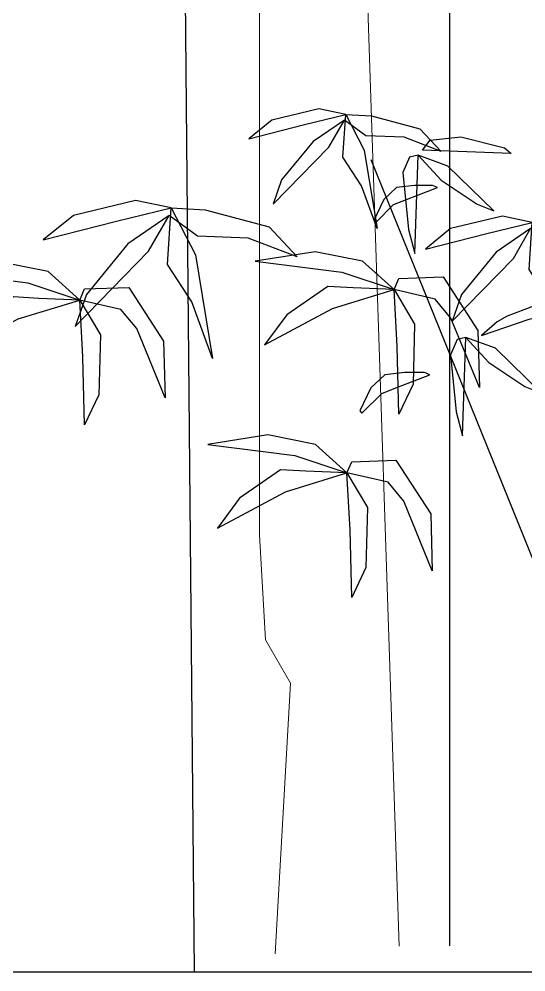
# Model space of a CAD drawing. Extents: x 941299 to 942979, y 2579300 to 2579597.
# Drawn here: x 942768.784 to 942770.271, y 2579506.631 to 2579509.425 of the extents above; entities that cross this region are included whole.
import ezdxf

# ---------------------------------------------------------------- set-up
doc = ezdxf.new("R2010")
doc.units = 0
doc.layers.get('0').update_dxf_attribs({"linetype": 'CONTINUOUS'})
doc.layers.add('LV', color=3, linetype='CONTINUOUS')
doc.layers.add('绿化', color=3, linetype='CONTINUOUS')
doc.layers.add('标注', color=4, linetype='CONTINUOUS', lineweight=15)

# ---------------------------------------------------------------- blocks, each defined once
blk = doc.blocks.new('shu')
at = {"color": 72}
for p, q in [((-1380.204, -1080.0733), (-1380.204, -1082.2698)), ((-1379.8952, -1080.4545), (-1379.7943, -1083.476)), ((-1380.204, -1082.2698), (-1380.1858, -1082.5784)), ((-1380.1858, -1082.5784), (-1380.1131, -1082.7055)), ((-1380.1131, -1082.7055), (-1380.158, -1083.4987))]:
    blk.add_line(p, q, dxfattribs=at)
at = {"layer": 'LV', "color": 72}
for p, q in [((-1380.3942, -1083.552), (-1380.4696, -1075.3265)), ((-1379.6456, -1081.916), (-1379.6456, -1080.0314)), ((-1379.6456, -1083.4757), (-1379.6456, -1081.916))]:
    blk.add_line(p, q, dxfattribs=at)
blk = doc.blocks.new('tree104')
at = {"color": 0}
for points in [[(-8438.6, 8172.3), (-8697.1, 8226.7), (-9146, 8117.9), (-9363.7, 7941.1), (-8833.2, 8077.1), (-8438.6, 8172.3), (-8261.8, 7832.4), (-8139.3, 7084.5), (-8289, 7492.4), (-8465.8, 7764.4), (-8438.6, 8172.3), (-8193.8, 8158.7), (-7731.2, 8036.3), (-7527.2, 7818.8), (-7880.9, 7954.7), (-8248.2, 7968.3), (-8452.2, 8117.9), (-8751.5, 7914), (-9050.8, 7546.8), (-9132.4, 7315.7), (-8601.9, 7859.6), (-8452.2, 8117.9)], [(-7707.6, 7832.2), (-7634.3, 7926.4), (-7341, 7957.8), (-6922.1, 7853.1), (-6859.2, 7800.7), (-7707.6, 7832.2)], [(-6530.7, 3630.6), (-8195.3, 7738)], [(-7747.3, 7784.5), (-7830.9, 7763.7), (-7893.5, 7617.5), (-7841.3, 7074.5), (-7778.6, 6844.8), (-7747.3, 7784.5), (-7527.9, 7544.4), (-7183.1, 7314.6), (-7026.4, 7252), (-7465.2, 7680.1), (-7747.3, 7784.5)], [(-7610.2, 7494.8), (-7781.5, 7494.8), (-7952.9, 7475.7), (-8076.7, 7361.5), (-8171.9, 7161.7), (-8152.9, 7142.6), (-7981.5, 7313.9), (-7857.7, 7361.5), (-7562.6, 7475.7), (-7610.2, 7494.8)], [(-10105.4, 7279.8), (-10446.6, 7351.6), (-11039.2, 7208), (-11326.5, 6974.7), (-10626.2, 7154.1), (-10105.4, 7279.8), (-9872, 6831.1), (-9710.4, 5843.9), (-9907.9, 6382.3), (-10141.3, 6741.3), (-10105.4, 7279.8), (-9782.2, 7261.8), (-9171.6, 7100.3), (-8902.3, 6813.1), (-9369.2, 6992.6), (-9854, 7010.6), (-10123.4, 7208), (-10518.4, 6938.8), (-10913.5, 6454.1), (-11021.2, 6149), (-10320.9, 6867), (-10123.4, 7208)], [(-6659.3, 7142.3), (-6943.6, 7202.1), (-7437.4, 7082.5), (-7676.9, 6888), (-7093.2, 7037.6), (-6659.3, 7142.3), (-6464.7, 6768.4), (-6330.1, 5945.7), (-6494.7, 6394.5), (-6689.2, 6693.6), (-6659.3, 7142.3), (-6389.9, 7127.4), (-5881.1, 6992.7), (-5656.6, 6753.4), (-6045.7, 6903), (-6449.8, 6918), (-6674.2, 7082.5), (-7003.5, 6858.1), (-7332.7, 6454.3), (-7422.5, 6200), (-6838.8, 6798.3), (-6674.2, 7082.5)], [(-7977.3, 6500.7), (-8278.9, 6772), (-8731.4, 6862.5), (-9304.5, 6772), (-8475, 6666.5), (-7977.3, 6500.7), (-8369.4, 6515.8), (-8610.7, 6530.8), (-9002.8, 6259.5), (-9214, 5973.1), (-8565.5, 6319.8), (-7977.3, 6500.7), (-7932, 6606.2), (-7509.7, 6621.3), (-7177.9, 6108.7), (-7162.9, 5566.1), (-7434.3, 6229.3), (-7585.1, 6410.2), (-7977.3, 6500.7), (-7781.2, 6169), (-7796.3, 5596.2), (-7932, 5309.8), (-7947.1, 5958), (-7977.3, 6500.7)], [(-10977.9, 6400.7), (-11279.6, 6672), (-11732, 6762.5), (-12305.1, 6672), (-11475.6, 6566.5), (-10977.9, 6400.7), (-11370.1, 6415.8), (-11611.4, 6430.9), (-12003.5, 6159.5), (-12214.7, 5873.1), (-11566.1, 6219.8), (-10977.9, 6400.7), (-10932.7, 6506.2), (-10510.4, 6521.3), (-10178.6, 6008.8), (-10163.5, 5466.1), (-10435, 6129.4), (-10585.8, 6310.3), (-10977.9, 6400.7), (-10781.9, 6069.1), (-10797, 5496.2), (-10932.7, 5209.8), (-10947.8, 5858), (-10977.9, 6400.7)], [(-6182.3, 6332.8), (-6383, 6367.7), (-6644.9, 6341.6), (-6898, 6245.6), (-6994, 6193.3), (-7142.4, 6062.4), (-6688.5, 6219.4), (-6400.5, 6289.2), (-6182.3, 6332.8)], [(-7292, 6044.5), (-7375.6, 6023.6), (-7438.3, 5877.4), (-7386.1, 5334.4), (-7323.4, 5104.7), (-7292, 6044.5), (-7072.7, 5804.3), (-6727.9, 5574.6), (-6571.2, 5511.9), (-7010, 5940.1), (-7292, 6044.5)], [(-7687.3, 5708.9), (-7875.8, 5708.9), (-8064.3, 5687.9), (-8200.5, 5562.3), (-8305.2, 5342.5), (-8284.3, 5321.5), (-8095.7, 5510), (-7959.6, 5562.3), (-7634.9, 5687.9), (-7687.3, 5708.9)], [(-8427.4, 4751.1), (-8729, 5022.5), (-9181.5, 5112.9), (-9754.6, 5022.5), (-8925.1, 4917), (-8427.4, 4751.1), (-8819.5, 4766.2), (-9060.8, 4781.3), (-9452.9, 4509.9), (-9664.1, 4223.5), (-9015.6, 4570.2), (-8427.4, 4751.1), (-8382.1, 4856.7), (-7959.8, 4871.7), (-7628, 4359.2), (-7613, 3816.5), (-7884.4, 4479.8), (-8035.2, 4660.7), (-8427.4, 4751.1), (-8231.3, 4419.5), (-8246.4, 3846.7), (-8382.1, 3560.2), (-8397.2, 4208.5), (-8427.4, 4751.1)]]:
    blk.add_lwpolyline(points, dxfattribs=at)

msp = doc.modelspace()

# ---------------------------------------------------------------- linework, layer by layer
at = {"layer": '绿化'}
msp.add_line((942754.7481, 2579506.63081), (942802.70255, 2579506.63081), dxfattribs=at)

# ---------------------------------------------------------------- block references
at = {"color": 74, "xscale": 0.0003072000108659267, "yscale": 0.0003072000108659267, "zscale": 0.0003072000000000001}
msp.add_blockref('tree104', (942772.3349, 2579506.63504), dxfattribs=at)
at = {"layer": '标注'}
msp.add_blockref('shu', (944149.69328, 2580590.18281), dxfattribs=at)

doc.saveas('drawing.dxf')
